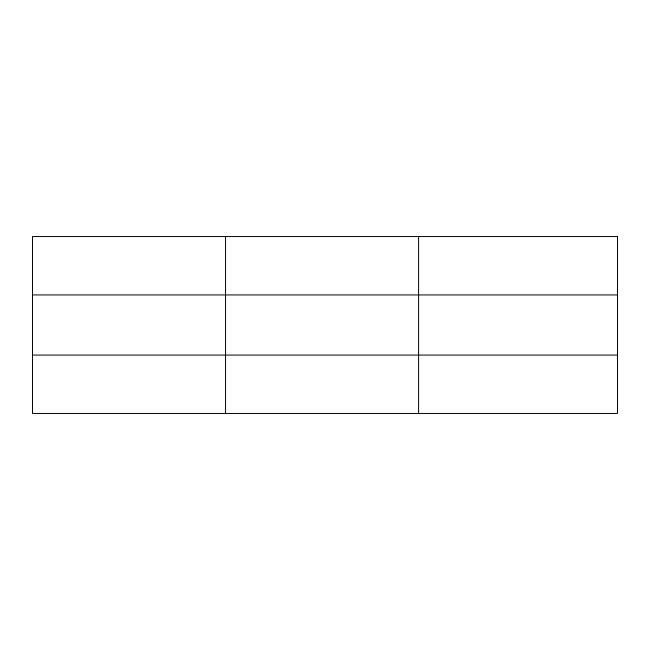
<?xml version="1.0" encoding="UTF-8"?>
<svg xmlns="http://www.w3.org/2000/svg" width="650" height="650" viewBox="0 0 650 650"><rect width="100%" height="100%" fill="white"/><g stroke="black" fill="none" stroke-linecap="round" stroke-linejoin="round"><path stroke-width="0.97" d="M225.55 236.543L225.55 413.457M418.6 236.543L418.6 413.457M32.5 294.929L617.5 294.929M32.5 355.071L617.5 355.071M617.5 236.543L617.5 413.457L32.5 413.457L32.5 236.543L617.5 236.543"/></g></svg>
